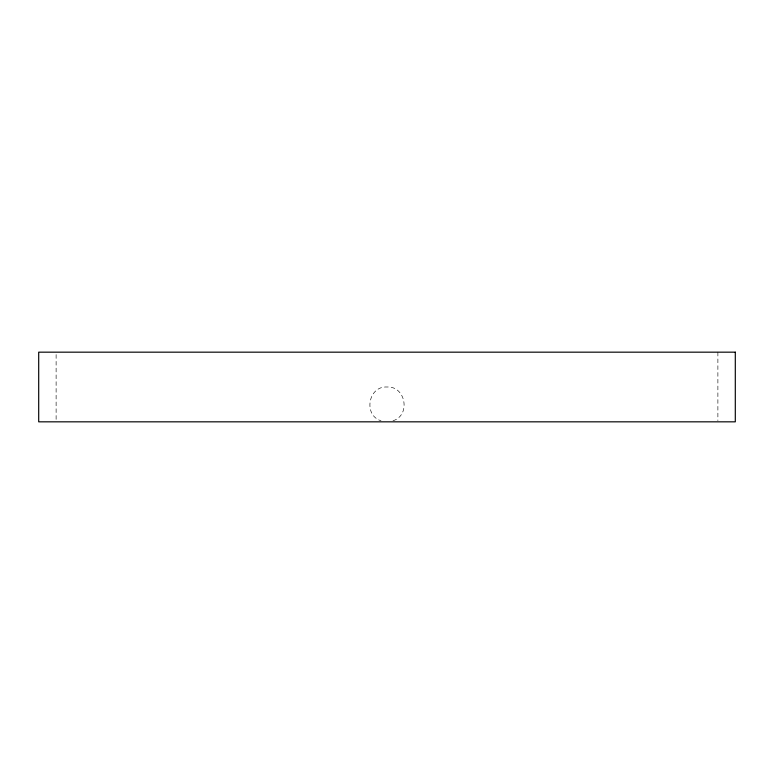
<?xml version="1.0" encoding="UTF-8"?>
<svg xmlns="http://www.w3.org/2000/svg" width="774" height="774" viewBox="0 0 774 774"><rect width="100%" height="100%" fill="white"/><g stroke="black" fill="none" stroke-linecap="round" stroke-linejoin="round"><path stroke-width="0.58" stroke-dasharray="3.87 2.9" d="M392.979 420.766C410.955 415.328 405.799 385.926 387 387C368.201 385.926 363.045 415.328 381.021 420.766M717.885 352.17L717.885 420.63M56.115 354.569L56.115 420.63"/><path stroke-width="1.16" d="M735.3 352.17L38.7 352.17L38.7 421.83L735.3 421.83L735.3 352.17"/></g></svg>
